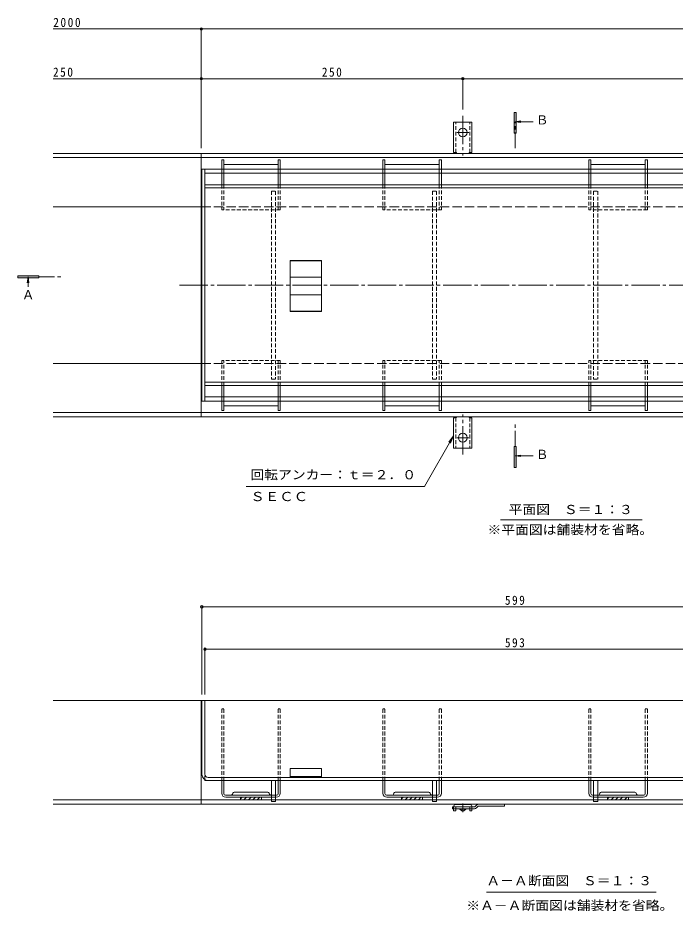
# Model space of a CAD drawing. Units: millimetres at full size, sheet at 1:3; details may follow other scales. Extents: x -1096 to 1162, y -823 to 816.
# Drawn here: x -1096 to -468, y -565 to 290 of the extents above; entities that cross this region are included whole.
import ezdxf
from ezdxf.enums import TextEntityAlignment as Align

# ---------------------------------------------------------------- set-up
doc = ezdxf.new("R2010")
doc.units = ezdxf.units.MM
doc.header["$LTSCALE"] = 3
doc.header["$PDMODE"] = 32
doc.header["$PDSIZE"] = 2.4
for name, pattern in [('CHAIN1', [8, 5, -1, 1, -1]), ('CHAIN2', [12, 9, -1, 1, -1]), ('DASHED1', [1.8, 1.2, -0.6]), ('DASHED2', [3, 2, -1]), ('DASHED3', [4, 3, -1])]:
    doc.linetypes.add(name, pattern=pattern)
for name, color, linetype, lineweight in [('4-0', 7, 'CHAIN2', 9), ('4-1', 2, 'Continuous', 9), ('4-2', 3, 'Continuous', 9), ('4-3', 4, 'Continuous', 9), ('4-4', 7, 'Continuous', 9), ('4-5', 7, 'Continuous', 9), ('4-9', 5, 'Continuous', 9), ('4-A', 6, 'Continuous', 9)]:
    doc.layers.add(name, color=color, linetype=linetype, lineweight=lineweight)
doc.styles.add('ＭＳ ゴシック', font='')
doc.styles.get('ＭＳ ゴシック').set_extended_font_data('MS Gothic')

msp = doc.modelspace()

# ---------------------------------------------------------------- linework, layer by layer
at = {"layer": '4-0'}
msp.add_line((-941.66, 34.401), (-55.359, 34.401), dxfattribs=at)
at = {"layer": '4-1'}
for p, q in [((-679.646, 161.401), (-679.646, 190.401)), ((-670.896, 190.401), (-679.646, 190.401)), ((-670.896, 190.401), (-662.146, 190.401)), ((-662.146, 161.401), (-662.146, 190.401)), ((-920.896, 160.401), (-1062.705, 160.401)), ((-920.896, 156.401), (-1062.705, 156.401)), ((-920.896, 160.401), (-71.396, 160.401)), ((-920.896, 160.401), (-920.896, -91.599)), ((-920.896, 156.401), (-71.396, 156.401)), ((-679.646, 161.401), (-678.396, 161.401)), ((-662.146, 161.401), (-663.396, 161.401)), ((-920.896, 109.401), (-1062.705, 109.401)), ((-920.896, -40.599), (-1062.705, -40.599)), ((-920.896, -87.599), (-1062.705, -87.599)), ((-920.896, -91.599), (-1062.705, -91.599)), ((-920.896, -87.599), (-71.396, -87.599)), ((-920.896, -91.599), (-71.396, -91.599)), ((-679.646, -92.599), (-679.646, -121.599)), ((-679.646, -92.599), (-678.396, -92.599)), ((-662.146, -92.599), (-663.396, -92.599)), ((-662.146, -92.599), (-662.146, -121.599)), ((-670.896, -121.599), (-679.646, -121.599)), ((-670.896, -121.599), (-662.146, -121.599)), ((-920.396, -363.119), (-1062.705, -363.119)), ((-920.896, -363.119), (-920.896, -462.12)), ((-853.896, -458.12), (-1062.705, -458.12)), ((-699.896, -458.12), (-849.896, -458.12)), ((-545.896, -458.12), (-695.896, -458.12)), ((-391.896, -458.12), (-541.896, -458.12)), ((-71.396, -462.12), (-1062.705, -462.12))]:
    msp.add_line(p, q, dxfattribs=at)
at = {"layer": '4-1', "linetype": 'DASHED1'}
for p, q in [((-677.646, 161.255), (-677.646, 190.401)), ((-664.146, 161.255), (-664.146, 190.401)), ((-677.646, -92.453), (-677.646, -121.599)), ((-664.146, -92.453), (-664.146, -121.599)), ((-853.896, -458.12), (-849.896, -458.12)), ((-699.896, -458.12), (-695.896, -458.12)), ((-545.896, -458.12), (-541.896, -458.12))]:
    msp.add_line(p, q, dxfattribs=at)
at = {"layer": '4-1', "linetype": 'CHAIN2'}
for p, q in [((-670.896, 196.348), (-670.896, 158.236)), ((-670.896, 180.401), (-676.672, 180.401)), ((-670.896, 180.401), (-665.12, 180.401)), ((-670.896, -127.547), (-670.896, -89.434)), ((-670.896, -111.599), (-676.672, -111.599)), ((-670.896, -111.599), (-665.12, -111.599))]:
    msp.add_line(p, q, dxfattribs=at)
at = {"layer": '4-1', "linetype": 'DASHED3'}
for p, q in [((-920.896, 109.401), (-71.396, 109.401)), ((-920.896, -40.599), (-71.396, -40.599))]:
    msp.add_line(p, q, dxfattribs=at)
at = {"layer": '4-1'}
for centre in [(-670.896, 180.401), (-670.896, -111.599)]:
    msp.add_circle(centre, 4.25, dxfattribs=at)
for centre, start, end in [((-678.396, 159.401), 30.00051, 90), ((-663.396, 159.401), 90, 149.99949), ((-678.396, -90.599), 270, 329.99949), ((-663.396, -90.599), 210.00051, 270)]:
    msp.add_arc(centre, 2, start, end, dxfattribs=at)
at = {"layer": '4-2'}
for p, q in [((-920.396, 145.401), (-920.396, -76.599)), ((-917.396, 145.401), (-917.396, -76.599)), ((-917.396, 130.401), (-324.396, 130.401)), ((-917.396, 127.401), (-324.396, 127.401)), ((-835.896, 9.08), (-835.896, 57.989)), ((-805.896, 57.989), (-835.896, 57.989)), ((-805.896, 57.489), (-835.896, 57.489)), ((-805.896, 57.989), (-805.896, 9.08)), ((-805.896, 41.901), (-835.896, 41.901)), ((-805.896, 25.169), (-835.896, 25.169)), ((-805.896, 9.58), (-835.896, 9.58)), ((-805.896, 9.08), (-835.896, 9.08)), ((-917.396, -58.599), (-324.396, -58.599)), ((-917.396, -61.599), (-324.396, -61.599)), ((-321.396, -363.12), (-920.396, -363.12)), ((-920.396, -433.62), (-920.396, -363.12)), ((-917.396, -433.62), (-917.396, -363.12)), ((-835.896, -436.62), (-835.896, -428.12)), ((-835.896, -435.62), (-805.896, -435.62)), ((-917.396, -439.62), (-917.396, -438.816)), ((-917.396, -439.62), (-324.396, -439.62)), ((-914.396, -436.62), (-327.396, -436.62))]:
    msp.add_line(p, q, dxfattribs=at)
at = {"layer": '4-2', "linetype": 'DASHED1'}
msp.add_line((-917.396, -438.816), (-917.396, -433.62), dxfattribs=at)
at = {"layer": '4-2'}
msp.add_lwpolyline([(-805.896, -436.62), (-805.896, -428.12), (-835.896, -428.12)], dxfattribs=at)
for radius in [6, 3]:
    msp.add_arc((-914.396, -433.62), radius, 180, 270, dxfattribs=at)
at = {"layer": '4-3'}
for p, q in [((-899.396, 154.401), (-901.396, 154.401)), ((-901.396, 154.401), (-901.396, 145.401)), ((-899.396, 154.401), (-899.396, 145.401)), ((-845.396, 154.401), (-847.396, 154.401)), ((-847.396, 154.401), (-847.396, 145.401)), ((-845.396, 154.401), (-845.396, 145.401)), ((-745.396, 154.401), (-747.396, 154.401)), ((-747.396, 154.401), (-747.396, 145.401)), ((-745.396, 154.401), (-745.396, 145.401)), ((-691.396, 154.401), (-693.396, 154.401)), ((-693.396, 154.401), (-693.396, 145.401)), ((-691.396, 154.401), (-691.396, 145.401)), ((-548.396, 154.401), (-550.396, 154.401)), ((-550.396, 154.401), (-550.396, 145.401)), ((-548.396, 154.401), (-548.396, 145.401)), ((-494.396, 154.401), (-496.396, 154.401)), ((-496.396, 154.401), (-496.396, 145.401)), ((-494.396, 154.401), (-494.396, 145.401)), ((-899.396, 149.901), (-847.396, 149.901)), ((-745.396, 149.901), (-693.396, 149.901)), ((-548.396, 149.901), (-496.396, 149.901)), ((-901.396, 141.401), (-901.396, 130.401)), ((-899.396, 141.401), (-899.396, 130.401)), ((-847.396, 141.401), (-847.396, 130.401)), ((-845.396, 141.401), (-845.396, 130.401)), ((-747.396, 141.401), (-747.396, 130.401)), ((-745.396, 141.401), (-745.396, 130.401)), ((-693.396, 141.401), (-693.396, 130.401)), ((-691.396, 141.401), (-691.396, 130.401)), ((-550.396, 141.401), (-550.396, 130.401)), ((-548.396, 141.401), (-548.396, 130.401)), ((-496.396, 141.401), (-496.396, 130.401)), ((-494.396, 141.401), (-494.396, 130.401)), ((-901.396, -72.599), (-901.396, -61.599)), ((-899.396, -72.599), (-899.396, -61.599)), ((-847.396, -72.599), (-847.396, -61.599)), ((-845.396, -72.599), (-845.396, -61.599)), ((-747.396, -72.599), (-747.396, -61.599)), ((-745.396, -72.599), (-745.396, -61.599)), ((-693.396, -72.599), (-693.396, -61.599)), ((-691.396, -72.599), (-691.396, -61.599)), ((-550.396, -72.599), (-550.396, -61.599)), ((-548.396, -72.599), (-548.396, -61.599)), ((-496.396, -72.599), (-496.396, -61.599)), ((-494.396, -72.599), (-494.396, -61.599)), ((-901.396, -85.599), (-901.396, -76.599)), ((-899.396, -85.599), (-899.396, -76.599)), ((-847.396, -85.599), (-847.396, -76.599)), ((-845.396, -85.599), (-845.396, -76.599)), ((-747.396, -85.599), (-747.396, -76.599)), ((-745.396, -85.599), (-745.396, -76.599)), ((-693.396, -85.599), (-693.396, -76.599)), ((-691.396, -85.599), (-691.396, -76.599)), ((-550.396, -85.599), (-550.396, -76.599)), ((-548.396, -85.599), (-548.396, -76.599)), ((-496.396, -85.599), (-496.396, -76.599)), ((-494.396, -85.599), (-494.396, -76.599)), ((-899.396, -81.099), (-847.396, -81.099)), ((-745.396, -81.099), (-693.396, -81.099)), ((-548.396, -81.099), (-496.396, -81.099)), ((-899.396, -85.599), (-901.396, -85.599)), ((-845.396, -85.599), (-847.396, -85.599)), ((-745.396, -85.599), (-747.396, -85.599)), ((-691.396, -85.599), (-693.396, -85.599)), ((-548.396, -85.599), (-550.396, -85.599)), ((-494.396, -85.599), (-496.396, -85.599)), ((-901.396, -439.62), (-899.396, -439.62)), ((-901.396, -451.62), (-901.396, -439.62)), ((-899.396, -452.12), (-899.396, -439.62)), ((-847.396, -439.62), (-845.396, -439.62)), ((-847.396, -452.12), (-847.396, -439.62)), ((-845.396, -451.62), (-845.396, -439.62)), ((-747.396, -439.62), (-745.396, -439.62)), ((-747.396, -451.62), (-747.396, -439.62)), ((-745.396, -452.12), (-745.396, -439.62)), ((-693.396, -439.62), (-691.396, -439.62)), ((-693.396, -452.12), (-693.396, -439.62)), ((-691.396, -451.62), (-691.396, -439.62)), ((-550.396, -439.62), (-548.396, -439.62)), ((-550.396, -451.62), (-550.396, -439.62)), ((-548.396, -452.12), (-548.396, -439.62)), ((-496.396, -439.62), (-494.396, -439.62)), ((-496.396, -452.12), (-496.396, -439.62)), ((-494.396, -451.62), (-494.396, -439.62)), ((-858.146, -450.62), (-888.646, -450.62)), ((-704.146, -450.62), (-734.646, -450.62)), ((-507.146, -450.62), (-537.646, -450.62)), ((-897.896, -453.62), (-853.896, -453.62)), ((-897.396, -455.62), (-853.896, -455.62)), ((-881.853, -455.62), (-883.396, -457.163)), ((-877.61, -455.62), (-880.11, -458.12)), ((-873.368, -455.62), (-875.867, -458.12)), ((-869.125, -455.62), (-871.625, -458.12)), ((-864.882, -455.62), (-867.382, -458.12)), ((-863.396, -458.12), (-863.396, -455.62)), ((-849.896, -453.62), (-848.896, -453.62)), ((-849.896, -455.62), (-849.396, -455.62)), ((-699.896, -453.62), (-743.896, -453.62)), ((-743.396, -455.62), (-699.896, -455.62)), ((-727.853, -455.62), (-729.396, -457.163)), ((-723.61, -455.62), (-726.11, -458.12)), ((-719.368, -455.62), (-721.868, -458.12)), ((-715.125, -455.62), (-717.625, -458.12)), ((-710.882, -455.62), (-713.382, -458.12)), ((-709.396, -458.12), (-709.396, -455.62)), ((-694.896, -453.62), (-695.896, -453.62)), ((-695.896, -455.62), (-695.396, -455.62)), ((-545.896, -453.62), (-546.896, -453.62)), ((-545.896, -455.62), (-546.396, -455.62)), ((-497.896, -453.62), (-541.896, -453.62)), ((-498.396, -455.62), (-541.896, -455.62)), ((-530.853, -455.62), (-532.396, -457.163)), ((-526.61, -455.62), (-529.11, -458.12)), ((-522.368, -455.62), (-524.868, -458.12)), ((-518.125, -455.62), (-520.625, -458.12)), ((-513.882, -455.62), (-516.382, -458.12)), ((-512.396, -458.12), (-512.396, -455.62))]:
    msp.add_line(p, q, dxfattribs=at)
at = {"layer": '4-3', "linetype": 'DASHED1'}
for p, q in [((-901.396, 145.401), (-901.396, 141.401)), ((-899.396, 145.401), (-899.396, 141.401)), ((-847.396, 145.401), (-847.396, 141.401)), ((-845.396, 145.401), (-845.396, 141.401)), ((-747.396, 145.401), (-747.396, 141.401)), ((-745.396, 145.401), (-745.396, 141.401)), ((-693.396, 145.401), (-693.396, 141.401)), ((-691.396, 145.401), (-691.396, 141.401)), ((-550.396, 145.401), (-550.396, 141.401)), ((-548.396, 145.401), (-548.396, 141.401)), ((-496.396, 145.401), (-496.396, 141.401)), ((-494.396, 145.401), (-494.396, 141.401)), ((-901.396, 130.401), (-901.396, 106.401)), ((-899.396, 130.401), (-899.396, 106.401)), ((-847.396, 130.401), (-847.396, 106.401)), ((-845.396, 130.401), (-845.396, 106.401)), ((-747.396, 130.401), (-747.396, 106.401)), ((-745.396, 130.401), (-745.396, 106.401)), ((-693.396, 130.401), (-693.396, 106.401)), ((-691.396, 130.401), (-691.396, 106.401)), ((-550.396, 130.401), (-550.396, 106.401)), ((-548.396, 130.401), (-548.396, 106.401)), ((-496.396, 130.401), (-496.396, 106.401)), ((-494.396, 130.401), (-494.396, 106.401)), ((-845.396, 106.401), (-901.396, 106.401)), ((-691.396, 106.401), (-747.396, 106.401)), ((-494.396, 106.401), (-550.396, 106.401)), ((-845.396, -37.599), (-901.396, -37.599)), ((-901.396, -61.599), (-901.396, -37.599)), ((-899.396, -61.599), (-899.396, -37.599)), ((-847.396, -61.599), (-847.396, -37.599)), ((-845.396, -61.599), (-845.396, -37.599)), ((-691.396, -37.599), (-747.396, -37.599)), ((-747.396, -61.599), (-747.396, -37.599)), ((-745.396, -61.599), (-745.396, -37.599)), ((-693.396, -61.599), (-693.396, -37.599)), ((-691.396, -61.599), (-691.396, -37.599)), ((-550.396, -61.599), (-550.396, -37.599)), ((-494.396, -37.599), (-550.396, -37.599)), ((-548.396, -61.599), (-548.396, -37.599)), ((-496.396, -61.599), (-496.396, -37.599)), ((-494.396, -61.599), (-494.396, -37.599)), ((-901.396, -76.599), (-901.396, -72.599)), ((-899.396, -76.599), (-899.396, -72.599)), ((-847.396, -76.599), (-847.396, -72.599)), ((-845.396, -76.599), (-845.396, -72.599)), ((-747.396, -76.599), (-747.396, -72.599)), ((-745.396, -76.599), (-745.396, -72.599)), ((-693.396, -76.599), (-693.396, -72.599)), ((-691.396, -76.599), (-691.396, -72.599)), ((-550.396, -76.599), (-550.396, -72.599)), ((-548.396, -76.599), (-548.396, -72.599)), ((-496.396, -76.599), (-496.396, -72.599)), ((-494.396, -76.599), (-494.396, -72.599)), ((-901.396, -371.12), (-899.396, -371.12)), ((-901.396, -439.62), (-901.396, -371.12)), ((-899.396, -439.62), (-899.396, -371.12)), ((-847.396, -371.12), (-845.396, -371.12)), ((-847.396, -439.62), (-847.396, -371.12)), ((-845.396, -439.62), (-845.396, -371.12)), ((-747.396, -371.12), (-745.396, -371.12)), ((-747.396, -439.62), (-747.396, -371.12)), ((-745.396, -439.62), (-745.396, -371.12)), ((-693.396, -371.12), (-691.396, -371.12)), ((-693.396, -439.62), (-693.396, -371.12)), ((-691.396, -439.62), (-691.396, -371.12)), ((-550.396, -371.12), (-548.396, -371.12)), ((-550.396, -439.62), (-550.396, -371.12)), ((-548.396, -439.62), (-548.396, -371.12)), ((-496.396, -371.12), (-494.396, -371.12)), ((-496.396, -439.62), (-496.396, -371.12)), ((-494.396, -439.62), (-494.396, -371.12)), ((-853.896, -455.62), (-849.896, -455.62)), ((-699.896, -455.62), (-695.896, -455.62)), ((-545.896, -455.62), (-541.896, -455.62))]:
    msp.add_line(p, q, dxfattribs=at)
at = {"layer": '4-3'}
for points in [[(-863.396, -458.12), (-883.396, -458.12), (-883.396, -455.62)], [(-709.396, -458.12), (-729.396, -458.12), (-729.396, -455.62)], [(-512.396, -458.12), (-532.396, -458.12), (-532.396, -455.62)]]:
    msp.add_lwpolyline(points, dxfattribs=at)
for centre, radius, start, end in [((-897.396, -451.62), 4, 180, 270), ((-897.896, -452.12), 1.5, 180, 270), ((-892.519, -452.12), 1.5, 270, 345.52249), ((-888.646, -453.12), 2.5, 90, 165.52249), ((-858.146, -453.12), 2.5, 14.47751, 90), ((-854.273, -452.12), 1.5, 194.47751, 270), ((-849.396, -451.62), 4, 270, 0), ((-848.896, -452.12), 1.5, 270, 0), ((-743.396, -451.62), 4, 180, 270), ((-743.896, -452.12), 1.5, 180, 270), ((-738.519, -452.12), 1.5, 270, 345.52249), ((-734.646, -453.12), 2.5, 90, 165.52249), ((-704.146, -453.12), 2.5, 14.47751, 90), ((-700.273, -452.12), 1.5, 194.47751, 270), ((-695.396, -451.62), 4, 270, 0), ((-694.896, -452.12), 1.5, 270, 0), ((-546.396, -451.62), 4, 180, 270), ((-546.896, -452.12), 1.5, 180, 270), ((-541.519, -452.12), 1.5, 270, 345.52249), ((-537.646, -453.12), 2.5, 90, 165.52249), ((-507.146, -453.12), 2.5, 14.47751, 90), ((-503.273, -452.12), 1.5, 194.47751, 270), ((-498.396, -451.62), 4, 270, 0), ((-497.896, -452.12), 1.5, 270, 0)]:
    msp.add_arc(centre, radius, start, end, dxfattribs=at)
at = {"layer": '4-4'}
for p, q in [((-920.896, 279.417), (-1062.705, 279.417)), ((-920.896, 280.317), (-920.896, 165.401)), ((-920.896, 279.417), (-71.396, 279.417)), ((-920.896, 231.821), (-1062.705, 231.821)), ((-670.896, 232.721), (-670.896, 202.348)), ((-920.396, -272.497), (-920.396, -357.119)), ((-920.396, -273.397), (-321.396, -273.397)), ((-917.396, -313.08), (-917.396, -357.119)), ((-917.396, -313.98), (-324.396, -313.98))]:
    msp.add_line(p, q, dxfattribs=at)
msp.add_lwpolyline([(-920.896, 231.821), (-670.896, 231.821), (-170.896, 231.821)], dxfattribs=at)
for p in [(-920.896, 279.417), (-920.896, 231.821), (-670.896, 231.821), (-920.396, -273.397), (-917.396, -313.98)]:
    msp.add_point(p, dxfattribs=at)
at = {"layer": '4-5', "color": 4}
for p, q in [((-621.896, 179.68), (-621.896, 199.68)), ((-620.896, 190.709), (-615.291, 191.447)), ((-620.896, 190.709), (-615.291, 189.971)), ((-620.896, 190.709), (-603.681, 190.709)), ((-1096.289, 43.255), (-1096.289, 41.255)), ((-1076.289, 43.255), (-1096.289, 43.255)), ((-1076.289, 41.255), (-1076.289, 43.255)), ((-1096.289, 41.255), (-1076.289, 41.255)), ((-1086.523, 42.255), (-1087.258, 36.67)), ((-1086.523, 42.255), (-1085.787, 36.67)), ((-1086.523, 42.255), (-1086.523, 32.852)), ((-621.896, -140.009), (-621.896, -120.009)), ((-620.896, -128.932), (-615.291, -128.194)), ((-620.896, -128.932), (-615.291, -129.67)), ((-620.896, -128.932), (-603.681, -128.932))]:
    msp.add_line(p, q, dxfattribs=at)
at = {"layer": '4-5', "color": 4, "linetype": 'CHAIN1'}
for p, q in [((-620.896, 165.408), (-620.896, 190.709)), ((-1076.289, 42.255), (-1053.097, 42.255)), ((-620.896, -120.009), (-620.896, -98.874))]:
    msp.add_line(p, q, dxfattribs=at)
at = {"layer": '4-5'}
for p, q in [((-679.804, -109.934), (-707.628, -158.127)), ((-679.804, -109.934), (-684.369, -115.884)), ((-679.804, -109.934), (-682.674, -116.863)), ((-878.174, -158.127), (-707.628, -158.127)), ((-634.745, -190.221), (-499.356, -190.221)), ((-648.193, -546.369), (-485.939, -546.369))]:
    msp.add_line(p, q, dxfattribs=at)
at = {"layer": '4-5', "color": 4}
for points in [[(-621.896, 199.68), (-619.896, 199.68), (-619.896, 179.68), (-621.896, 179.68)], [(-621.896, -120.009), (-619.896, -120.009), (-619.896, -140.009), (-621.896, -140.009)]]:
    msp.add_lwpolyline(points, dxfattribs=at)
for points in [[(-621.896, 199.68), (-621.896, 179.68), (-619.896, 199.68), (-619.896, 179.68)], [(-1076.289, 43.255), (-1076.289, 41.255), (-1096.289, 43.255), (-1096.289, 41.255)], [(-621.896, -120.009), (-621.896, -140.009), (-619.896, -120.009), (-619.896, -140.009)]]:
    msp.add_solid(points, dxfattribs=at)
at = {"layer": '4-9', "linetype": 'DASHED1', "lineweight": 5}
for p, q in [((-853.896, 124.401), (-849.896, 124.401)), ((-853.896, 124.401), (-853.896, -55.599)), ((-849.896, 124.401), (-849.896, -55.599)), ((-699.896, 124.401), (-695.896, 124.401)), ((-699.896, 124.401), (-699.896, -55.599)), ((-695.896, 124.401), (-695.896, -55.599)), ((-545.896, 124.401), (-541.896, 124.401)), ((-545.896, 124.401), (-545.896, -55.599)), ((-541.896, 124.401), (-541.896, -55.599)), ((-853.896, -55.599), (-849.896, -55.599)), ((-699.896, -55.599), (-695.896, -55.599)), ((-545.896, -55.599), (-541.896, -55.599))]:
    msp.add_line(p, q, dxfattribs=at)
at = {"layer": '4-9', "lineweight": 5}
for p, q in [((-853.896, -459.619), (-853.896, -439.619)), ((-849.896, -459.619), (-849.896, -439.619)), ((-699.896, -459.619), (-699.896, -439.619)), ((-695.896, -459.619), (-695.896, -439.619)), ((-545.896, -459.619), (-545.896, -439.619)), ((-541.896, -459.619), (-541.896, -439.619)), ((-853.896, -453.619), (-849.896, -453.619)), ((-849.896, -459.619), (-853.896, -459.619)), ((-699.896, -453.619), (-695.896, -453.619)), ((-695.896, -459.619), (-699.896, -459.619)), ((-545.896, -453.619), (-541.896, -453.619)), ((-541.896, -459.619), (-545.896, -459.619))]:
    msp.add_line(p, q, dxfattribs=at)
at = {"layer": '4-9', "color": 3}
for p, q in [((-680.896, -464.62), (-659.396, -464.62)), ((-680.896, -464.62), (-680.896, -466.62)), ((-659.81, -466.62), (-680.896, -466.62)), ((-657.775, -462.998), (-659.396, -464.62)), ((-657.689, -465.741), (-656.068, -464.12)), ((-656.068, -464.12), (-630.896, -464.12)), ((-655.654, -462.12), (-630.896, -462.12)), ((-630.896, -462.12), (-630.896, -464.12))]:
    msp.add_line(p, q, dxfattribs=at)
at = {"layer": '4-9', "color": 4, "linetype": 'DASHED2'}
for p, q in [((-679.646, -464.619), (-679.646, -466.62)), ((-677.646, -466.62), (-677.646, -465.619)), ((-664.146, -466.62), (-664.146, -465.619)), ((-662.146, -466.62), (-662.146, -464.619))]:
    msp.add_line(p, q, dxfattribs=at)
at = {"layer": '4-9', "color": 4}
for p, q in [((-679.646, -466.62), (-679.646, -468.419)), ((-677.646, -468.419), (-679.646, -468.419)), ((-664.146, -462.619), (-677.646, -462.619)), ((-677.646, -466.62), (-677.646, -468.419)), ((-664.146, -466.62), (-664.146, -468.419)), ((-662.146, -468.419), (-664.146, -468.419)), ((-662.146, -466.62), (-662.146, -468.419))]:
    msp.add_line(p, q, dxfattribs=at)
at = {"layer": '4-9', "color": 2}
for p, q in [((-673.646, -467.119), (-673.646, -466.62)), ((-671.896, -468.619), (-673.646, -467.119)), ((-668.146, -467.119), (-673.646, -467.119)), ((-669.896, -468.619), (-671.896, -468.619)), ((-668.146, -467.119), (-669.896, -468.619)), ((-668.146, -467.119), (-668.146, -466.62))]:
    msp.add_line(p, q, dxfattribs=at)
at = {"layer": '4-9', "color": 4, "linetype": 'CHAIN1'}
msp.add_line((-670.896, -461.523), (-670.896, -469.808), dxfattribs=at)
at = {"layer": '4-9', "color": 4}
for centre, start, end in [((-677.646, -464.619), 90, 180), ((-664.146, -464.619), 0, 90)]:
    msp.add_arc(centre, 2, start, end, dxfattribs=at)
at = {"layer": '4-9', "color": 4, "linetype": 'DASHED2'}
for centre, start, end in [((-676.646, -465.619), 90, 180), ((-665.146, -465.619), 0, 90)]:
    msp.add_arc(centre, 1, start, end, dxfattribs=at)
at = {"layer": '4-9', "color": 3}
for centre, start, end in [((-659.81, -463.62), 270, 314.99996), ((-655.654, -465.12), 90, 134.99996)]:
    msp.add_arc(centre, 3, start, end, dxfattribs=at)
at = {"layer": '4-A'}
for p, q in [((-920.396, 145.401), (-321.396, 145.401)), ((-917.396, 141.401), (-324.396, 141.401)), ((-920.396, -76.599), (-321.396, -76.599)), ((-917.396, -72.599), (-324.396, -72.599))]:
    msp.add_line(p, q, dxfattribs=at)

# ---------------------------------------------------------------- texts
at = {"layer": '4-4', "color": 2, "char_height": 8.798, "attachment_point": 7, "style": 'ＭＳ ゴシック'}
for s, insert in [('\\T1.28;\\W0.9;2000', (-1062.441, 281.217)), ('\\T1.27;\\W0.9;250', (-1062.705, 233.621)), ('\\T1.27;\\W0.9;250', (-805.646, 233.621)), ('\\T1.27;\\W0.9;599', (-630.646, -271.597)), ('\\T1.27;\\W0.9;593', (-630.646, -312.18))]:
    msp.add_mtext(s, dxfattribs=dict(at, insert=insert))
at = {"layer": '4-5', "color": 2, "style": 'ＭＳ ゴシック'}
for s, p in [('Ｂ', (-601.061, 185.411)), ('Ａ', (-1092.444, 18.128)), ('Ｂ', (-601.061, -134.582))]:
    msp.add_text(s, height=8.798, dxfattribs=at).set_placement(p, align=Align.BOTTOM_LEFT)
for s, width, p in [('回転アンカー：ｔ＝２．０', 1.1, (-873.986, -154.017)), ('ＳＥＣＣ', 1.15, (-873.986, -174.887)), ('平面図\u3000Ｓ＝１：３', 1.1, (-627.074, -187.31)), ('※平面図は舗装材を省略。', 1.1, (-647.324, -206.617)), ('Ａ－Ａ断面図\u3000Ｓ＝１：３', 1.1, (-648.4, -542.413)), ('※Ａ－Ａ断面図は舗装材を省略。', 1.1, (-667.566, -566.092))]:
    msp.add_text(s, height=8.798, dxfattribs=dict(at, width=width)).set_placement(p, align=Align.BOTTOM_LEFT)

doc.saveas('drawing.dxf')
